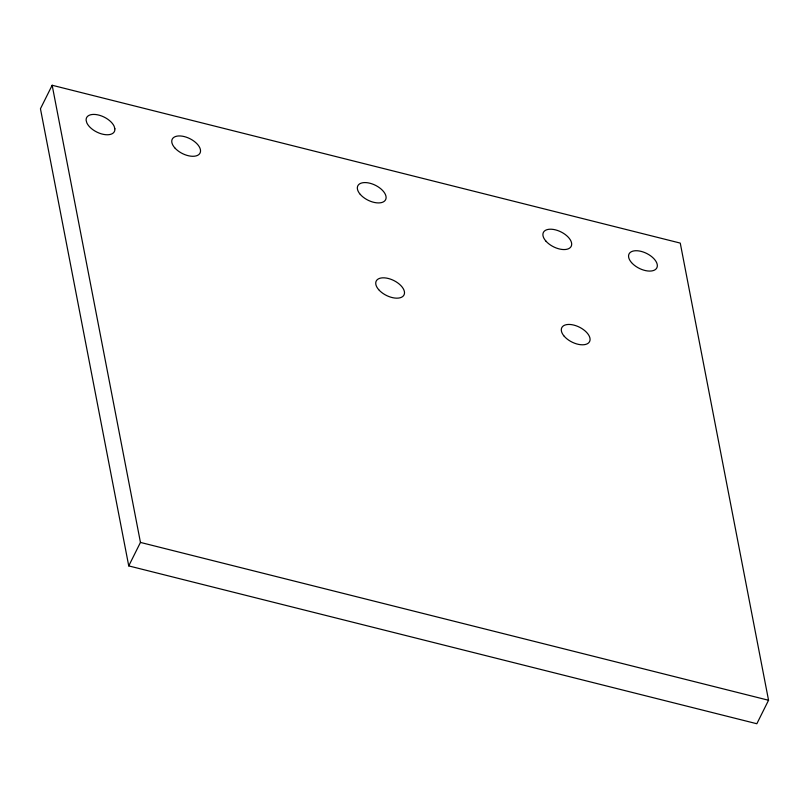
<?xml version="1.0" encoding="UTF-8"?>
<svg xmlns="http://www.w3.org/2000/svg" width="809" height="809" viewBox="0 0 809 809"><rect width="100%" height="100%" fill="white"/><g stroke="black" fill="none" stroke-linecap="round" stroke-linejoin="round"><path stroke-width="1.21" d="M52.16 85.258L40.45 108.74L128.742 565.906L756.84 723.742L768.55 700.26L680.258 243.094L52.16 85.258L140.453 542.424L128.742 565.906M140.453 542.424L768.55 700.26M114.868 128.793L114.14 126.244A15.533 8.323 26.5 0 0 97.727 114.848A15.533 8.323 26.5 0 0 86.138 120.389L86.856 122.938A15.533 8.323 26.5 0 0 103.279 134.334A15.533 8.323 26.5 0 0 114.868 128.793M631.505 262.561A15.533 8.323 26.5 0 0 656.23 268.77A15.533 8.323 26.5 0 0 641.112 251.377A15.533 8.323 26.5 0 0 631.505 262.561M545.853 241.042A15.533 8.323 26.5 0 0 570.578 247.251A15.533 8.323 26.5 0 0 555.459 229.857A15.533 8.323 26.5 0 0 545.853 241.042M174.704 147.774A15.533 8.323 26.5 0 0 199.429 153.983A15.533 8.323 26.5 0 0 184.31 136.59A15.533 8.323 26.5 0 0 174.704 147.774M378.673 289.642A15.533 8.323 26.5 0 0 403.398 295.861A15.533 8.323 26.5 0 0 388.28 278.468A15.533 8.323 26.5 0 0 378.673 289.642M360.278 194.403A15.533 8.323 26.5 0 0 385.003 200.612A15.533 8.323 26.5 0 0 369.885 183.228A15.533 8.323 26.5 0 0 360.278 194.403M564.247 336.281A15.533 8.323 26.5 0 0 588.972 342.49A15.533 8.323 26.5 0 0 573.854 325.097A15.533 8.323 26.5 0 0 564.247 336.281"/></g></svg>
